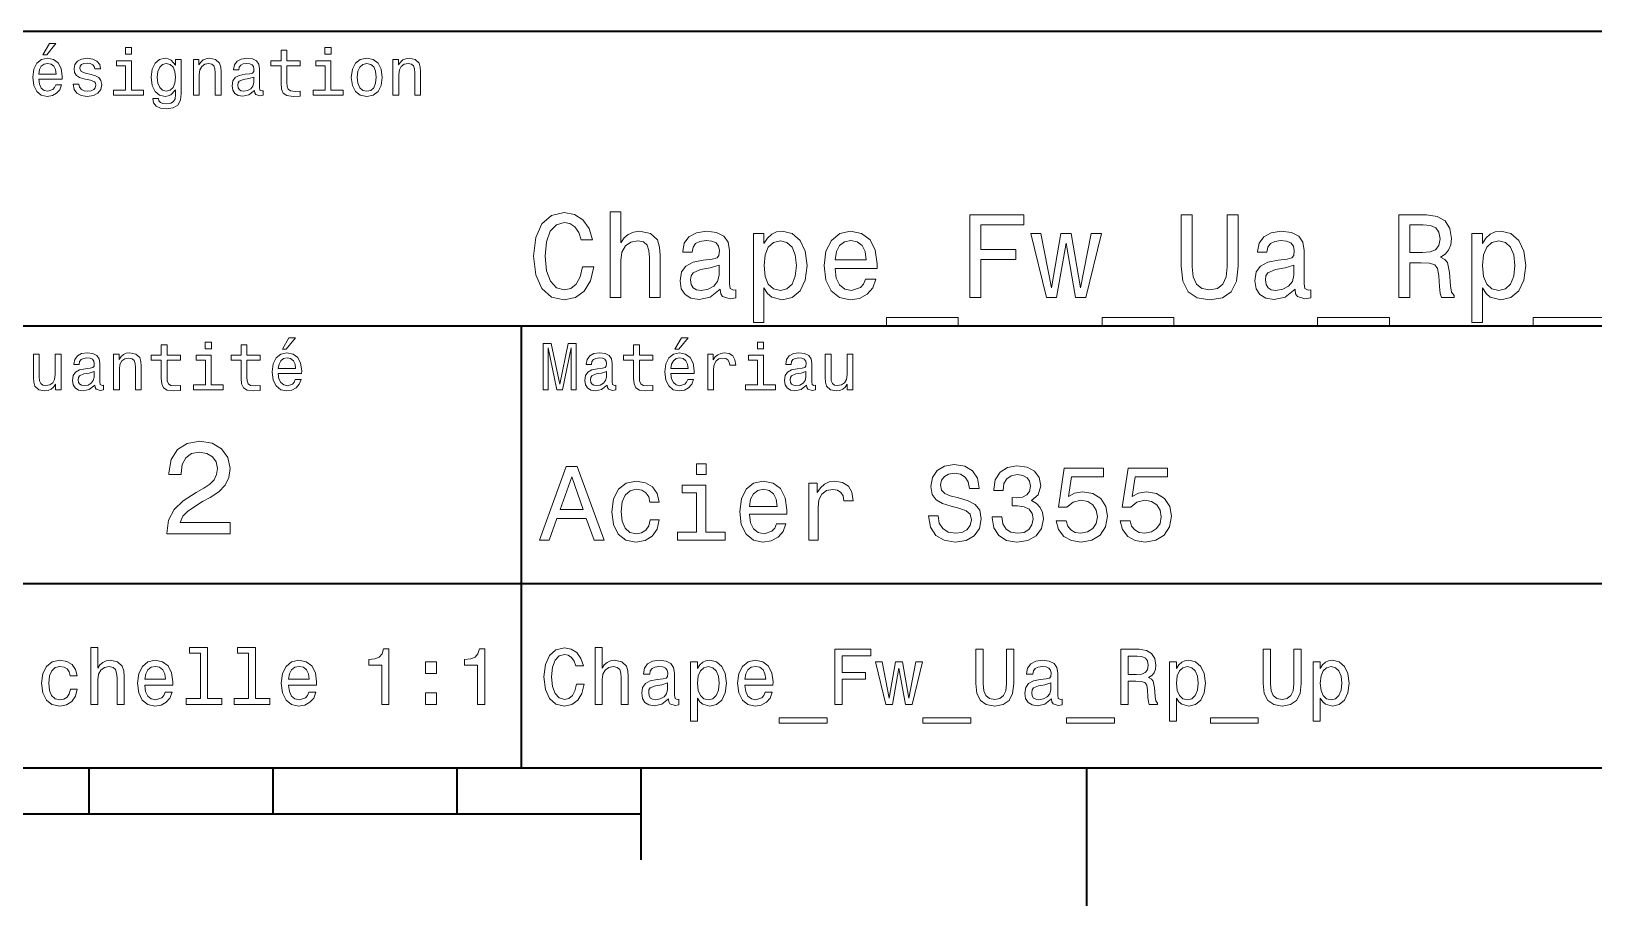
# Model space of a CAD drawing. Extents: x 0 to 297, y 0 to 210.
# Drawn here: x 165.4 to 250.3, y 2.5 to 50 of the extents above; entities that cross this region are included whole.
import ezdxf

# ---------------------------------------------------------------- set-up
doc = ezdxf.new("R2010")
doc.units = 0

msp = doc.modelspace()

# ---------------------------------------------------------------- linework, layer by layer
at = {"color": 7, "lineweight": 35}
for p, q in [((162, 50), (287, 50)), ((162, 34), (287, 34)), ((162, 20), (287, 20)), ((10, 10), (287, 10)), ((97, 10), (287, 10)), ((98.5, 7.5), (198.5, 7.5))]:
    msp.add_line(p, q, dxfattribs=at)
at = {"color": 7, "lineweight": 35, "ltscale": 0.35}
msp.add_line((192, 20), (192, 34), dxfattribs=at)
at = {"color": 7, "lineweight": 35, "ltscale": 0.25}
msp.add_line((192, 10), (192, 20), dxfattribs=at)
at = {"color": 7, "lineweight": 35, "ltscale": 0.0625}
for p, q in [((168.5, 10), (168.5, 7.5)), ((178.5, 10), (178.5, 7.5)), ((188.5, 10), (188.5, 7.5))]:
    msp.add_line(p, q, dxfattribs=at)
at = {"color": 7, "lineweight": 35, "ltscale": 0.125}
msp.add_line((198.5, 10), (198.5, 5), dxfattribs=at)
at = {"color": 7, "lineweight": 35, "ltscale": 0.1875}
msp.add_line((222.699997, 10), (222.699997, 2.5), dxfattribs=at)
at = {"color": 7, "lineweight": 13}
for points in [[(166.004318, 48.728386), (166.216858, 48.728386), (166.717575, 49.340778), (166.364548, 49.340778)], [(165.784576, 47.406338), (167.052597, 47.406338), (167.056198, 47.554035), (166.998566, 47.9683), (166.840057, 48.278099), (166.587891, 48.465416), (166.252884, 48.533859), (165.925079, 48.461815), (165.672913, 48.260086), (165.510803, 47.932278), (165.453171, 47.5), (165.507202, 47.056915), (165.669312, 46.732708), (165.917862, 46.530979), (166.242081, 46.462536), (166.523056, 46.509365), (166.753601, 46.631844), (166.922913, 46.826366), (167.020172, 47.085735), (166.706772, 47.085735), (166.641937, 46.941643), (166.548264, 46.833572), (166.281708, 46.747116), (166.07637, 46.786743), (165.921463, 46.912823), (165.820602, 47.118156), (165.784576, 47.395531)], [(168.623199, 47.658501), (168.317001, 47.730545), (168.090057, 47.8134), (168.014404, 47.982708), (168.036026, 48.101585), (168.111664, 48.188038), (168.234146, 48.242073), (168.41066, 48.263687), (168.579971, 48.242073), (168.713257, 48.177231), (168.799713, 48.079971), (168.835739, 47.950287), (169.145538, 47.950287), (169.145538, 47.957493), (169.091492, 48.191643), (168.943802, 48.375359), (168.713257, 48.490635), (168.41066, 48.533859), (168.104462, 48.490635), (167.881119, 48.371758), (167.740631, 48.195244), (167.697403, 47.971901), (167.729828, 47.755764), (167.830688, 47.604465), (167.996399, 47.496399), (168.237747, 47.42075), (168.590775, 47.334293), (168.806915, 47.244236), (168.864548, 47.172188), (168.886169, 47.064121), (168.853745, 46.930836), (168.767288, 46.829971), (168.626801, 46.765129), (168.439484, 46.743515), (168.241348, 46.765129), (168.09726, 46.840778), (168, 46.963257), (167.960373, 47.132565), (167.654175, 47.132565), (167.704605, 46.844379), (167.85231, 46.635445), (168.086456, 46.509365), (168.41066, 46.462536), (168.749283, 46.509365), (168.997833, 46.635445), (169.149139, 46.837173), (169.203171, 47.100143), (169.163544, 47.327087), (169.05188, 47.481987), (168.868149, 47.582851)], [(170.8134, 46.79755), (170.8134, 48.400574), (169.999283, 48.400574), (169.999283, 48.130402), (170.496399, 48.130402), (170.496399, 46.79755), (169.847977, 46.79755), (169.847977, 46.530979), (171.469025, 46.530979), (171.469025, 46.79755)], [(170.824203, 49.117435), (170.489197, 49.117435), (170.489197, 48.757202), (170.824203, 48.757202)], [(173.518738, 46.617435), (173.518738, 48.465416), (173.216141, 48.465416), (173.216141, 48.152016), (172.967575, 48.4366), (172.816284, 48.508644), (172.646973, 48.533859), (172.340775, 48.461815), (172.103027, 48.260086), (171.94812, 47.935879), (171.894089, 47.5), (171.94812, 47.060516), (172.103027, 46.736309), (172.340775, 46.530979), (172.646973, 46.462536), (172.819885, 46.487751), (172.963974, 46.552593), (173.216141, 46.826366), (173.216141, 46.552593), (173.187317, 46.336456), (173.108063, 46.181557), (172.956772, 46.091499), (172.729828, 46.059078), (172.531708, 46.080692), (172.391205, 46.134727), (172.30835, 46.228386), (172.283142, 46.354465), (171.976944, 46.354465), (171.976944, 46.340057), (172.023773, 46.109509), (172.167862, 45.9366), (172.398407, 45.824928), (172.711823, 45.785301), (173.086456, 45.839336), (173.335022, 45.990635), (173.47551, 46.253601)], [(174.181549, 46.530979), (174.498566, 46.530979), (174.498566, 47.647694), (174.530975, 47.903458), (174.635452, 48.090778), (174.797546, 48.206051), (175.013687, 48.249279), (175.1866, 48.213257), (175.294662, 48.115993), (175.348709, 47.953888), (175.366714, 47.737751), (175.366714, 46.530979), (175.683716, 46.530979), (175.683716, 47.802593), (175.669312, 48.058357), (175.604462, 48.270893), (175.391937, 48.465416), (175.060516, 48.533859), (174.876801, 48.508644), (174.721909, 48.440201), (174.588623, 48.324928), (174.484146, 48.170029), (174.484146, 48.465416), (174.181549, 48.465416)], [(177.499283, 46.783142), (177.499283, 46.772335), (177.517288, 46.649857), (177.57132, 46.5634), (177.798264, 46.494957), (177.974777, 46.523773), (177.974777, 46.76873), (177.899139, 46.757923), (177.798264, 46.804756), (177.780258, 46.948845), (177.780258, 47.950287), (177.73703, 48.206051), (177.610947, 48.386166), (177.391205, 48.494236), (177.081406, 48.533859), (176.778824, 48.490635), (176.555481, 48.368156), (176.414978, 48.177231), (176.368149, 47.925072), (176.368149, 47.903458), (176.65274, 47.903458), (176.677948, 48.054756), (176.757202, 48.162823), (176.886887, 48.227665), (177.070602, 48.25288), (177.247116, 48.234871), (177.373199, 48.180836), (177.448853, 48.087173), (177.47406, 47.957493), (177.459656, 47.806194), (177.402023, 47.730545), (177.257919, 47.694523), (176.987747, 47.665707), (176.677948, 47.600864), (176.458206, 47.485592), (176.328537, 47.305473), (176.28891, 47.038906), (176.324921, 46.801151), (176.4366, 46.624638), (176.616714, 46.512966), (176.86528, 46.473343), (177.200287, 46.548992)], [(178.943802, 48.130402), (178.943802, 47.161381), (178.965424, 46.84798), (179.066284, 46.631844), (179.268005, 46.505764), (179.610229, 46.462536), (179.984863, 46.480545), (179.984863, 46.754322), (179.71109, 46.732708), (179.46254, 46.761528), (179.329254, 46.851585), (179.271606, 47.00288), (179.260803, 47.215416), (179.260803, 48.130402), (179.984863, 48.130402), (179.984863, 48.400574), (179.260803, 48.400574), (179.260803, 48.966137), (178.943802, 48.966137), (178.943802, 48.400574), (178.396255, 48.400574), (178.396255, 48.130402)], [(181.656342, 46.79755), (181.656342, 48.400574), (180.842224, 48.400574), (180.842224, 48.130402), (181.33934, 48.130402), (181.33934, 46.79755), (180.690918, 46.79755), (180.690918, 46.530979), (182.311966, 46.530979), (182.311966, 46.79755)], [(181.667145, 49.117435), (181.332138, 49.117435), (181.332138, 48.757202), (181.667145, 48.757202)], [(182.762253, 47.496399), (182.819885, 47.056915), (182.985596, 46.732708), (183.248566, 46.530979), (183.601593, 46.462536), (183.951004, 46.530979), (184.213974, 46.729107), (184.379684, 47.053314), (184.440918, 47.496399), (184.379684, 47.935879), (184.213974, 48.263687), (183.951004, 48.461815), (183.601593, 48.533859), (183.248566, 48.461815), (182.985596, 48.260086), (182.819885, 47.935879)], [(185.024506, 46.530979), (185.341492, 46.530979), (185.341492, 47.647694), (185.373917, 47.903458), (185.478394, 48.090778), (185.640488, 48.206051), (185.856628, 48.249279), (186.029541, 48.213257), (186.137604, 48.115993), (186.19165, 47.953888), (186.209656, 47.737751), (186.209656, 46.530979), (186.526657, 46.530979), (186.526657, 47.802593), (186.512253, 48.058357), (186.447403, 48.270893), (186.234879, 48.465416), (185.903458, 48.533859), (185.719742, 48.508644), (185.56485, 48.440201), (185.431564, 48.324928), (185.327087, 48.170029), (185.327087, 48.465416), (185.024506, 48.465416)], [(165.784576, 47.672909), (165.824203, 47.921471), (165.921463, 48.105186), (166.069168, 48.216858), (166.263687, 48.256485), (166.454605, 48.216858), (166.60231, 48.105186), (166.692368, 47.921471), (166.724777, 47.672909)], [(172.221909, 47.5), (172.254318, 47.820606), (172.351593, 48.058357), (172.502884, 48.198845), (172.704605, 48.249279), (172.917145, 48.198845), (173.075653, 48.058357), (173.172913, 47.820606), (173.208939, 47.5), (173.172913, 47.172188), (173.075653, 46.938038), (172.917145, 46.793949), (172.704605, 46.747116), (172.502884, 46.793949), (172.351593, 46.938038), (172.254318, 47.175793)], [(183.086456, 47.5), (183.118881, 47.824207), (183.219742, 48.058357), (183.381851, 48.20245), (183.601593, 48.25288), (183.817719, 48.20245), (183.979828, 48.061958), (184.080688, 47.824207), (184.116714, 47.5), (184.080688, 47.172188), (183.979828, 46.934437), (183.817719, 46.790344), (183.601593, 46.743515), (183.381851, 46.790344), (183.219742, 46.934437), (183.118881, 47.172188)], [(177.463257, 47.208214), (177.420029, 47.020893), (177.304749, 46.876801), (177.131851, 46.783142), (176.919312, 46.750721), (176.782425, 46.76873), (176.68515, 46.826366), (176.623917, 46.927231), (176.605911, 47.067722), (176.620316, 47.193802), (176.677948, 47.283859), (176.908508, 47.384727), (177.200287, 47.427952), (177.463257, 47.514408)], [(195.322769, 37.203171), (195.193085, 36.658501), (194.979111, 36.269451), (194.680832, 36.029537), (194.330688, 35.951729), (193.909225, 36.068443), (193.578522, 36.418587), (193.358063, 36.989193), (193.286743, 37.780258), (193.358063, 38.564842), (193.572037, 39.14193), (193.90274, 39.492073), (194.330688, 39.615273), (194.641922, 39.55043), (194.907776, 39.368874), (195.115265, 39.077087), (195.257919, 38.675072), (195.873917, 38.675072), (195.679398, 39.291065), (195.342209, 39.757923), (194.881836, 40.049709), (194.330688, 40.153458), (193.643372, 39.991352), (193.118149, 39.537464), (192.780975, 38.791786), (192.664261, 37.780258), (192.780975, 36.76873), (193.118149, 36.023052), (193.643372, 35.562679), (194.330688, 35.407059), (194.933716, 35.530258), (195.420029, 35.873917), (195.763687, 36.438038), (195.945236, 37.203171)], [(196.833572, 35.530258), (197.404175, 35.530258), (197.404175, 37.540344), (197.46254, 38.000721), (197.650574, 38.337894), (197.942368, 38.545387), (198.331406, 38.623199), (198.642654, 38.558357), (198.837173, 38.383286), (198.934433, 38.091499), (198.966858, 37.70245), (198.966858, 35.530258), (199.53746, 35.530258), (199.53746, 37.819164), (199.51152, 38.279537), (199.394806, 38.662102), (199.012238, 39.012245), (198.41571, 39.135445), (198.091492, 39.090057), (197.812683, 38.966858), (197.579254, 38.772331), (197.404175, 38.506485), (197.404175, 40.185879), (196.833572, 40.185879)], [(216.363831, 35.530258), (216.966858, 35.530258), (216.966858, 37.598701), (218.860229, 37.598701), (218.860229, 38.136887), (216.966858, 38.136887), (216.966858, 39.485588), (219.294662, 39.485588), (219.294662, 40.030258), (216.363831, 40.030258)], [(227.853745, 37.242073), (227.944519, 36.431557), (228.229828, 35.854465), (228.709656, 35.523773), (229.403458, 35.407059), (230.090775, 35.523773), (230.570602, 35.854465), (230.855896, 36.425072), (230.953171, 37.242073), (230.953171, 40.030258), (230.350143, 40.030258), (230.350143, 37.209652), (230.291779, 36.658501), (230.116714, 36.262966), (229.818436, 36.029537), (229.403458, 35.951729), (228.975494, 36.029537), (228.677231, 36.262966), (228.502167, 36.652016), (228.450287, 37.209652), (228.450287, 40.030258), (227.853745, 40.030258)], [(239.667862, 35.530258), (240.270889, 35.530258), (240.270889, 37.430115), (240.886887, 37.430115), (241.340775, 37.41066), (241.626068, 37.319885), (241.781693, 37.105907), (241.846527, 36.723343), (241.878952, 36.139767), (241.917862, 35.757202), (241.995667, 35.530258), (242.676514, 35.530258), (242.676514, 35.653458), (242.527374, 35.835014), (242.475494, 36.172188), (242.430115, 36.898415), (242.319885, 37.4366), (242.170746, 37.605186), (241.937317, 37.728386), (242.196686, 37.890488), (242.378235, 38.117435), (242.494949, 38.402737), (242.533859, 38.746395), (242.443085, 39.291065), (242.183716, 39.699566), (241.755753, 39.945965), (241.17218, 40.030258), (239.667862, 40.030258)], [(202.805481, 35.98415), (202.805481, 35.964695), (202.837891, 35.744236), (202.93515, 35.588615), (203.343658, 35.465416), (203.661377, 35.517288), (203.661377, 35.958214), (203.525208, 35.938759), (203.343658, 36.023052), (203.311234, 36.282421), (203.311234, 38.085014), (203.233429, 38.545387), (203.006485, 38.869595), (202.610947, 39.064121), (202.053314, 39.135445), (201.508636, 39.057636), (201.106628, 38.837173), (200.853745, 38.493515), (200.769455, 38.039623), (200.769455, 38.000721), (201.281693, 38.000721), (201.327087, 38.273052), (201.469742, 38.467579), (201.703171, 38.584293), (202.033859, 38.629681), (202.351578, 38.59726), (202.578522, 38.5), (202.714691, 38.331409), (202.760086, 38.09798), (202.734146, 37.825645), (202.630402, 37.68948), (202.371033, 37.624638), (201.88472, 37.572765), (201.327087, 37.456051), (200.931549, 37.248558), (200.69812, 36.924351), (200.626801, 36.444523), (200.691635, 36.016571), (200.892654, 35.698845), (201.216858, 35.497837), (201.664261, 35.426514), (202.267288, 35.562679)], [(205.178665, 38.474064), (205.178665, 39.012245), (204.608063, 39.012245), (204.608063, 34.181557), (205.178665, 34.181557), (205.178665, 36.061958), (205.379684, 35.757202), (205.606628, 35.556194), (206.177231, 35.407059), (206.721893, 35.530258), (207.149857, 35.899857), (207.428665, 36.483429), (207.532425, 37.274494), (207.428665, 38.059078), (207.149857, 38.642651), (206.721893, 39.005764), (206.177231, 39.135445), (205.865997, 39.096542), (205.600143, 38.973343), (205.373199, 38.76585)], [(209.043228, 37.105907), (211.325653, 37.105907), (211.332123, 37.371758), (211.228378, 38.117435), (210.943085, 38.675072), (210.489197, 39.012245), (209.886169, 39.135445), (209.296112, 39.005764), (208.842224, 38.642651), (208.55043, 38.052593), (208.446686, 37.274494), (208.543945, 36.476944), (208.835739, 35.893372), (209.283142, 35.530258), (209.866714, 35.407059), (210.372482, 35.491352), (210.78746, 35.711815), (211.092224, 36.061958), (211.267288, 36.528816), (210.703171, 36.528816), (210.586456, 36.269451), (210.417862, 36.074928), (209.938034, 35.919308), (209.568436, 35.990631), (209.289627, 36.217579), (209.108063, 36.587173), (209.043228, 37.086452)], [(234.033142, 35.98415), (234.033142, 35.964695), (234.065552, 35.744236), (234.162811, 35.588615), (234.57132, 35.465416), (234.889038, 35.517288), (234.889038, 35.958214), (234.752869, 35.938759), (234.57132, 36.023052), (234.538895, 36.282421), (234.538895, 38.085014), (234.46109, 38.545387), (234.234146, 38.869595), (233.838608, 39.064121), (233.280975, 39.135445), (232.736298, 39.057636), (232.33429, 38.837173), (232.081406, 38.493515), (231.997116, 38.039623), (231.997116, 38.000721), (232.509369, 38.000721), (232.554749, 38.273052), (232.697403, 38.467579), (232.930832, 38.584293), (233.26152, 38.629681), (233.579254, 38.59726), (233.806183, 38.5), (233.942352, 38.331409), (233.987747, 38.09798), (233.961807, 37.825645), (233.858063, 37.68948), (233.598694, 37.624638), (233.112396, 37.572765), (232.554749, 37.456051), (232.15921, 37.248558), (231.925781, 36.924351), (231.854462, 36.444523), (231.919312, 36.016571), (232.120316, 35.698845), (232.444519, 35.497837), (232.891922, 35.426514), (233.494949, 35.562679)], [(241.003601, 39.479107), (241.399124, 39.440201), (241.677948, 39.317001), (241.853027, 39.090057), (241.911377, 38.733429), (241.846527, 38.357346), (241.671463, 38.130402), (241.373199, 38.013687), (240.964691, 37.981266), (240.270889, 37.981266), (240.270889, 39.479107)], [(244.213257, 38.474064), (244.213257, 39.012245), (243.642639, 39.012245), (243.642639, 34.181557), (244.213257, 34.181557), (244.213257, 36.061958), (244.414261, 35.757202), (244.641205, 35.556194), (245.211807, 35.407059), (245.75647, 35.530258), (246.184433, 35.899857), (246.463257, 36.483429), (246.567001, 37.274494), (246.463257, 38.059078), (246.184433, 38.642651), (245.75647, 39.005764), (245.211807, 39.135445), (244.900574, 39.096542), (244.63472, 38.973343), (244.407776, 38.76585)], [(206.079971, 35.919308), (205.697403, 36.003601), (205.418579, 36.262966), (205.243515, 36.684437), (205.18515, 37.274494), (205.243515, 37.858067), (205.418579, 38.279537), (205.697403, 38.532421), (206.079971, 38.623199), (206.430115, 38.532421), (206.708923, 38.273052), (206.884003, 37.851585), (206.948853, 37.274494), (206.884003, 36.690922), (206.708923, 36.262966), (206.430115, 36.003601)], [(209.043228, 37.585735), (209.114548, 38.033138), (209.289627, 38.363831), (209.555481, 38.564842), (209.905609, 38.636166), (210.249283, 38.564842), (210.515121, 38.363831), (210.677231, 38.033138), (210.735596, 37.585735)], [(221.077805, 35.530258), (221.596542, 38.48703), (222.115265, 35.530258), (222.659943, 35.530258), (223.515854, 39.012245), (222.964691, 39.012245), (222.387604, 36.055473), (221.875351, 39.012245), (221.311234, 39.012245), (220.798981, 36.055473), (220.221893, 39.012245), (219.677231, 39.012245), (220.533142, 35.530258)], [(245.114548, 35.919308), (244.731979, 36.003601), (244.453156, 36.262966), (244.278091, 36.684437), (244.219727, 37.274494), (244.278091, 37.858067), (244.453156, 38.279537), (244.731979, 38.532421), (245.114548, 38.623199), (245.464691, 38.532421), (245.743515, 38.273052), (245.918579, 37.851585), (245.983429, 37.274494), (245.918579, 36.690922), (245.743515, 36.262966), (245.464691, 36.003601)], [(202.740631, 36.749279), (202.662827, 36.412102), (202.455322, 36.152737), (202.144089, 35.98415), (201.76152, 35.925793), (201.515121, 35.958214), (201.340057, 36.061958), (201.229828, 36.243515), (201.197403, 36.496395), (201.223343, 36.723343), (201.327087, 36.885445), (201.742065, 37.067001), (202.267288, 37.14481), (202.740631, 37.30043)], [(233.968292, 36.749279), (233.890488, 36.412102), (233.682983, 36.152737), (233.37175, 35.98415), (232.989197, 35.925793), (232.742798, 35.958214), (232.567719, 36.061958), (232.457489, 36.243515), (232.425064, 36.496395), (232.451004, 36.723343), (232.554749, 36.885445), (232.969727, 37.067001), (233.494949, 37.14481), (233.968292, 37.30043)], [(211.837891, 34.453888), (211.837891, 34), (215.741348, 34), (215.741348, 34.453888)], [(223.548264, 34.453888), (223.548264, 34), (227.451721, 34), (227.451721, 34.453888)], [(235.258636, 34.453888), (235.258636, 34), (239.162094, 34), (239.162094, 34.453888)], [(246.969009, 34.453888), (246.969009, 34), (250.872467, 34), (250.872467, 34.453888)], [(175.161377, 33.117435), (174.82637, 33.117435), (174.82637, 32.757202), (175.161377, 32.757202)], [(179.015854, 32.728386), (179.228394, 32.728386), (179.729111, 33.340778), (179.376083, 33.340778)], [(200.341492, 32.728386), (200.554031, 32.728386), (201.054749, 33.340778), (200.701736, 33.340778)], [(205.161377, 33.117435), (204.82637, 33.117435), (204.82637, 32.757202), (205.161377, 32.757202)], [(166.998566, 32.465416), (166.681549, 32.465416), (166.681549, 31.348703), (166.645538, 31.089336), (166.541061, 30.902016), (166.378967, 30.786743), (166.166428, 30.750719), (165.997116, 30.779539), (165.889053, 30.865993), (165.827805, 31.013687), (165.8134, 31.222622), (165.8134, 32.465416), (165.496399, 32.465416), (165.496399, 31.193804), (165.507202, 30.93804), (165.575653, 30.725504), (165.784576, 30.530979), (166.119598, 30.462536), (166.299713, 30.487751), (166.454605, 30.552593), (166.587891, 30.664265), (166.695969, 30.826368), (166.695969, 30.530979), (166.998566, 30.530979)], [(168.824921, 30.78314), (168.824921, 30.772333), (168.842941, 30.649855), (168.896973, 30.5634), (169.123917, 30.494957), (169.30043, 30.523775), (169.30043, 30.768732), (169.224777, 30.757925), (169.123917, 30.804754), (169.105911, 30.948847), (169.105911, 31.950287), (169.062683, 32.206051), (168.9366, 32.386166), (168.716858, 32.494236), (168.407059, 32.533859), (168.104462, 32.490635), (167.881119, 32.368156), (167.740631, 32.177231), (167.693802, 31.925072), (167.693802, 31.903458), (167.978394, 31.903458), (168.003601, 32.054756), (168.082855, 32.162823), (168.21254, 32.227665), (168.396255, 32.25288), (168.572769, 32.234871), (168.698853, 32.180836), (168.77449, 32.087173), (168.799713, 31.957493), (168.785309, 31.806194), (168.727661, 31.730547), (168.583572, 31.694523), (168.3134, 31.665705), (168.003601, 31.600864), (167.783859, 31.48559), (167.654175, 31.305475), (167.614548, 31.038904), (167.650574, 30.801151), (167.762253, 30.62464), (167.942368, 30.512968), (168.190918, 30.473343), (168.52594, 30.54899)], [(169.844376, 30.530979), (170.161377, 30.530979), (170.161377, 31.647694), (170.193802, 31.903458), (170.298279, 32.090778), (170.460373, 32.206051), (170.676514, 32.249279), (170.849426, 32.213257), (170.957489, 32.115993), (171.011536, 31.95389), (171.029541, 31.737751), (171.029541, 30.530979), (171.346542, 30.530979), (171.346542, 31.802593), (171.332138, 32.058357), (171.267288, 32.270893), (171.054749, 32.465416), (170.723343, 32.533859), (170.539627, 32.508644), (170.38472, 32.440201), (170.251434, 32.324928), (170.146973, 32.170029), (170.146973, 32.465416), (169.844376, 32.465416)], [(172.438034, 32.130402), (172.438034, 31.161383), (172.459656, 30.847982), (172.560516, 30.631844), (172.762253, 30.505762), (173.104462, 30.462536), (173.479111, 30.480547), (173.479111, 30.754322), (173.205338, 30.732708), (172.956772, 30.761526), (172.823486, 30.851583), (172.765854, 31.002882), (172.755035, 31.215418), (172.755035, 32.130402), (173.479111, 32.130402), (173.479111, 32.400574), (172.755035, 32.400574), (172.755035, 32.966137), (172.438034, 32.966137), (172.438034, 32.400574), (171.890488, 32.400574), (171.890488, 32.130402)], [(175.150574, 30.79755), (175.150574, 32.400574), (174.336456, 32.400574), (174.336456, 32.130402), (174.833572, 32.130402), (174.833572, 30.79755), (174.185165, 30.79755), (174.185165, 30.530979), (175.806198, 30.530979), (175.806198, 30.79755)], [(176.775223, 32.130402), (176.775223, 31.161383), (176.796829, 30.847982), (176.89769, 30.631844), (177.099426, 30.505762), (177.44165, 30.462536), (177.816284, 30.480547), (177.816284, 30.754322), (177.542511, 30.732708), (177.293945, 30.761526), (177.16066, 30.851583), (177.103027, 31.002882), (177.092224, 31.215418), (177.092224, 32.130402), (177.816284, 32.130402), (177.816284, 32.400574), (177.092224, 32.400574), (177.092224, 32.966137), (176.775223, 32.966137), (176.775223, 32.400574), (176.227661, 32.400574), (176.227661, 32.130402)], [(178.796112, 31.40634), (180.064117, 31.40634), (180.067719, 31.554033), (180.010086, 31.9683), (179.851593, 32.278099), (179.599426, 32.465416), (179.264404, 32.533859), (178.9366, 32.461815), (178.684433, 32.260086), (178.522339, 31.932276), (178.464691, 31.5), (178.518738, 31.056915), (178.680832, 30.732708), (178.929398, 30.530979), (179.253601, 30.462536), (179.534576, 30.509365), (179.765137, 30.631844), (179.934433, 30.826368), (180.031708, 31.085733), (179.718292, 31.085733), (179.653458, 30.941643), (179.559799, 30.833572), (179.293228, 30.747118), (179.087891, 30.786743), (178.932999, 30.912823), (178.832138, 31.118155), (178.796112, 31.395533)], [(193.183716, 30.530979), (193.46109, 30.530979), (193.46109, 32.80043), (193.929398, 30.530979), (194.239197, 30.530979), (194.703888, 32.80043), (194.703888, 30.530979), (194.984863, 30.530979), (194.984863, 33.030979), (194.545395, 33.030979), (194.08429, 30.826368), (193.626801, 33.030979), (193.183716, 33.030979)], [(196.656342, 30.78314), (196.656342, 30.772333), (196.674347, 30.649855), (196.728394, 30.5634), (196.955338, 30.494957), (197.131851, 30.523775), (197.131851, 30.768732), (197.056198, 30.757925), (196.955338, 30.804754), (196.937317, 30.948847), (196.937317, 31.950287), (196.894089, 32.206051), (196.768005, 32.386166), (196.548264, 32.494236), (196.23848, 32.533859), (195.935883, 32.490635), (195.71254, 32.368156), (195.572052, 32.177231), (195.525223, 31.925072), (195.525223, 31.903458), (195.809799, 31.903458), (195.835022, 32.054756), (195.914261, 32.162823), (196.043945, 32.227665), (196.227661, 32.25288), (196.404175, 32.234871), (196.530258, 32.180836), (196.605911, 32.087173), (196.631119, 31.957493), (196.616714, 31.806194), (196.559082, 31.730547), (196.414978, 31.694523), (196.144806, 31.665705), (195.835022, 31.600864), (195.61528, 31.48559), (195.485596, 31.305475), (195.445969, 31.038904), (195.481995, 30.801151), (195.593658, 30.62464), (195.773773, 30.512968), (196.022339, 30.473343), (196.357346, 30.54899)], [(198.100861, 32.130402), (198.100861, 31.161383), (198.122482, 30.847982), (198.223343, 30.631844), (198.425079, 30.505762), (198.767288, 30.462536), (199.141937, 30.480547), (199.141937, 30.754322), (198.868149, 30.732708), (198.619598, 30.761526), (198.486313, 30.851583), (198.42868, 31.002882), (198.417862, 31.215418), (198.417862, 32.130402), (199.141937, 32.130402), (199.141937, 32.400574), (198.417862, 32.400574), (198.417862, 32.966137), (198.100861, 32.966137), (198.100861, 32.400574), (197.553314, 32.400574), (197.553314, 32.130402)], [(200.121765, 31.40634), (201.389771, 31.40634), (201.393372, 31.554033), (201.335739, 31.9683), (201.177231, 32.278099), (200.925079, 32.465416), (200.590057, 32.533859), (200.262253, 32.461815), (200.010086, 32.260086), (199.847977, 31.932276), (199.790344, 31.5), (199.844376, 31.056915), (200.006485, 30.732708), (200.255051, 30.530979), (200.579254, 30.462536), (200.860229, 30.509365), (201.090775, 30.631844), (201.260086, 30.826368), (201.357346, 31.085733), (201.043945, 31.085733), (200.979111, 30.941643), (200.885452, 30.833572), (200.618881, 30.747118), (200.413544, 30.786743), (200.258652, 30.912823), (200.157776, 31.118155), (200.121765, 31.395533)], [(202.131851, 30.530979), (202.448853, 30.530979), (202.448853, 31.636887), (202.481262, 31.903458), (202.578537, 32.094379), (202.73703, 32.209652), (202.94957, 32.249279), (203.108063, 32.224064), (203.226944, 32.152016), (203.298996, 32.029537), (203.324203, 31.863832), (203.644806, 31.863832), (203.601593, 32.155621), (203.482712, 32.364552), (203.284576, 32.490635), (203.014404, 32.533859), (202.830688, 32.505043), (202.672195, 32.432995), (202.531708, 32.310516), (202.420029, 32.144814), (202.420029, 32.465416), (202.131851, 32.465416)], [(205.150574, 30.79755), (205.150574, 32.400574), (204.336456, 32.400574), (204.336456, 32.130402), (204.833572, 32.130402), (204.833572, 30.79755), (204.185165, 30.79755), (204.185165, 30.530979), (205.806198, 30.530979), (205.806198, 30.79755)], [(207.499283, 30.78314), (207.499283, 30.772333), (207.517288, 30.649855), (207.57132, 30.5634), (207.798264, 30.494957), (207.974777, 30.523775), (207.974777, 30.768732), (207.899139, 30.757925), (207.798264, 30.804754), (207.780258, 30.948847), (207.780258, 31.950287), (207.73703, 32.206051), (207.610947, 32.386166), (207.391205, 32.494236), (207.081406, 32.533859), (206.778824, 32.490635), (206.555481, 32.368156), (206.414978, 32.177231), (206.368149, 31.925072), (206.368149, 31.903458), (206.65274, 31.903458), (206.677948, 32.054756), (206.757202, 32.162823), (206.886887, 32.227665), (207.070602, 32.25288), (207.247116, 32.234871), (207.373199, 32.180836), (207.448853, 32.087173), (207.47406, 31.957493), (207.459656, 31.806194), (207.402023, 31.730547), (207.257919, 31.694523), (206.987747, 31.665705), (206.677948, 31.600864), (206.458206, 31.48559), (206.328537, 31.305475), (206.28891, 31.038904), (206.324921, 30.801151), (206.4366, 30.62464), (206.616714, 30.512968), (206.86528, 30.473343), (207.200287, 30.54899)], [(210.010086, 32.465416), (209.693085, 32.465416), (209.693085, 31.348703), (209.657059, 31.089336), (209.552597, 30.902016), (209.390488, 30.786743), (209.177948, 30.750719), (209.008636, 30.779539), (208.900574, 30.865993), (208.83934, 31.013687), (208.824921, 31.222622), (208.824921, 32.465416), (208.507919, 32.465416), (208.507919, 31.193804), (208.518738, 30.93804), (208.587173, 30.725504), (208.796112, 30.530979), (209.131119, 30.462536), (209.311234, 30.487751), (209.466141, 30.552593), (209.599426, 30.664265), (209.707489, 30.826368), (209.707489, 30.530979), (210.010086, 30.530979)], [(168.78891, 31.208212), (168.745682, 31.020893), (168.630402, 30.876801), (168.457489, 30.78314), (168.244965, 30.750719), (168.108063, 30.768732), (168.010803, 30.826368), (167.94957, 30.927233), (167.931549, 31.067722), (167.945969, 31.193804), (168.003601, 31.283861), (168.234146, 31.384726), (168.52594, 31.427954), (168.78891, 31.514408)], [(178.796112, 31.672911), (178.835739, 31.921469), (178.932999, 32.105186), (179.080688, 32.216858), (179.275208, 32.256485), (179.466141, 32.216858), (179.613831, 32.105186), (179.703888, 31.921469), (179.736313, 31.672911)], [(196.620316, 31.208212), (196.577087, 31.020893), (196.461823, 30.876801), (196.28891, 30.78314), (196.07637, 30.750719), (195.939484, 30.768732), (195.842224, 30.826368), (195.780975, 30.927233), (195.76297, 31.067722), (195.777374, 31.193804), (195.835022, 31.283861), (196.065567, 31.384726), (196.357346, 31.427954), (196.620316, 31.514408)], [(200.121765, 31.672911), (200.161377, 31.921469), (200.258652, 32.105186), (200.406342, 32.216858), (200.600861, 32.256485), (200.791794, 32.216858), (200.939484, 32.105186), (201.029541, 31.921469), (201.061966, 31.672911)], [(207.463257, 31.208212), (207.420029, 31.020893), (207.304749, 30.876801), (207.131851, 30.78314), (206.919312, 30.750719), (206.782425, 30.768732), (206.68515, 30.826368), (206.623917, 30.927233), (206.605911, 31.067722), (206.620316, 31.193804), (206.677948, 31.283861), (206.908508, 31.384726), (207.200287, 31.427954), (207.463257, 31.514408)], [(172.742065, 22.700289), (176.178665, 22.700289), (176.178665, 23.319885), (173.462524, 23.319885), (173.613831, 23.658503), (173.873199, 23.939482), (174.672897, 24.45101), (175.097977, 24.667147), (175.573486, 24.976946), (175.912094, 25.337177), (176.106628, 25.762249), (176.178665, 26.244957), (176.056183, 26.850143), (175.717575, 27.325649), (175.198837, 27.628242), (174.528809, 27.736313), (173.837173, 27.613834), (173.311234, 27.275217), (172.97261, 26.734871), (172.857346, 26.021614), (172.857346, 25.92075), (173.512955, 25.92075), (173.512955, 25.978386), (173.577805, 26.4683), (173.772324, 26.828531), (174.082123, 27.059078), (174.492783, 27.138329), (174.91066, 27.066282), (175.220459, 26.886168), (175.42218, 26.605188), (175.494232, 26.252163), (175.443802, 25.92075), (175.306915, 25.639771), (175.076355, 25.394814), (174.759354, 25.178675), (174.33429, 24.948128), (173.628235, 24.501442), (173.131119, 24.025938), (172.835724, 23.449568), (172.742065, 22.721903)], [(192.982712, 22.360231), (193.51297, 22.360231), (193.933716, 23.536024), (195.530258, 23.536024), (195.951004, 22.360231), (196.492798, 22.360231), (195.028824, 26.365995), (194.440918, 26.365995)], [(202.048996, 26.49856), (201.51297, 26.49856), (201.51297, 25.922192), (202.048996, 25.922192)], [(214.642654, 23.680117), (214.118149, 23.680117), (214.233429, 23.069164), (214.521606, 22.619596), (214.965424, 22.348703), (215.564835, 22.250721), (216.158508, 22.342941), (216.60231, 22.596542), (216.88472, 22.994238), (216.988464, 23.518732), (216.902023, 23.991356), (216.659943, 24.296831), (216.268005, 24.49856), (215.743515, 24.648417), (215.293945, 24.757925), (215, 24.884727), (214.832855, 25.069164), (214.780975, 25.357349), (214.832855, 25.616714), (214.982712, 25.812681), (215.213257, 25.945246), (215.530258, 25.991356), (215.853027, 25.933718), (216.106628, 25.778099), (216.273773, 25.518732), (216.354462, 25.167149), (216.878967, 25.167149), (216.878967, 25.178675), (216.786743, 25.720463), (216.515854, 26.12392), (216.08934, 26.377522), (215.51297, 26.463978), (214.994232, 26.377522), (214.590775, 26.135448), (214.331406, 25.760807), (214.239197, 25.276657), (214.314117, 24.844381), (214.533142, 24.550434), (214.878967, 24.354467), (215.351593, 24.204613), (215.818451, 24.072046), (216.170029, 23.945246), (216.383286, 23.760807), (216.458206, 23.461096), (216.389053, 23.155621), (216.210373, 22.925074), (215.939484, 22.780981), (215.587891, 22.734871), (215.195969, 22.798271), (214.896255, 22.98271), (214.706055, 23.282421)], [(217.570602, 23.616716), (217.570602, 23.57637), (217.662827, 23.023056), (217.933716, 22.60807), (218.360229, 22.342941), (218.925079, 22.244957), (219.52449, 22.342941), (219.97406, 22.596542), (220.262253, 23), (220.365997, 23.518732), (220.319885, 23.858791), (220.193085, 24.135448), (219.985596, 24.348703), (219.708939, 24.504324), (220.083572, 24.815563), (220.216141, 25.311239), (220.129684, 25.760807), (219.881836, 26.100864), (219.478378, 26.314121), (218.925079, 26.38905), (218.406342, 26.296831), (218.008636, 26.043228), (217.749283, 25.639771), (217.662827, 25.103746), (217.662827, 25.063402), (218.175797, 25.063402), (218.221893, 25.432278), (218.371765, 25.697407), (218.613831, 25.858791), (218.953888, 25.916428), (219.253601, 25.870317), (219.472626, 25.749281), (219.605194, 25.553314), (219.657059, 25.288185), (219.605194, 25.005764), (219.466858, 24.815563), (219.224777, 24.700289), (218.896255, 24.665707), (218.671463, 24.671471), (218.671463, 24.216139), (218.953888, 24.227667), (219.317001, 24.175793), (219.587891, 24.037464), (219.749283, 23.812681), (219.806915, 23.518732), (219.743515, 23.184439), (219.57637, 22.9366), (219.311234, 22.780981), (218.959656, 22.729107), (218.596542, 22.786745), (218.331406, 22.959656), (218.164261, 23.236313), (218.100861, 23.616716)], [(194.118149, 24.025938), (194.734863, 25.789627), (195.351578, 24.025938)], [(198.982712, 24.429396), (199.484146, 24.429396), (199.380402, 24.890491), (199.132568, 25.253603), (198.746399, 25.478386), (198.244949, 25.564842), (197.69165, 25.449568), (197.270889, 25.126802), (197.005768, 24.602306), (196.913544, 23.899136), (197, 23.201731), (197.259369, 22.682999), (197.668594, 22.360231), (198.227661, 22.250721), (198.723343, 22.337177), (199.109512, 22.579252), (199.374634, 22.959656), (199.489914, 23.46686), (199.005768, 23.46686), (198.919312, 23.144093), (198.757919, 22.902018), (198.527374, 22.752163), (198.244949, 22.706053), (197.893372, 22.780981), (197.639771, 23.011528), (197.484146, 23.386168), (197.432281, 23.916428), (197.484146, 24.43516), (197.645538, 24.809799), (197.904892, 25.040346), (198.244949, 25.121038), (198.544662, 25.069164), (198.769455, 24.9366), (198.919312, 24.717581)], [(204.394806, 23.760807), (206.42363, 23.760807), (206.429398, 23.99712), (206.337173, 24.659943), (206.083572, 25.155621), (205.680115, 25.455332), (205.144089, 25.564842), (204.619598, 25.449568), (204.216141, 25.126802), (203.956772, 24.602306), (203.864548, 23.910664), (203.951004, 23.201731), (204.210373, 22.682999), (204.608063, 22.360231), (205.126801, 22.250721), (205.57637, 22.325649), (205.945251, 22.521614), (206.216141, 22.832853), (206.371765, 23.247839), (205.870316, 23.247839), (205.766571, 23.017292), (205.616714, 22.844381), (205.190201, 22.706053), (204.861664, 22.769453), (204.613831, 22.971182), (204.452454, 23.299713), (204.394806, 23.743517)], [(207.610947, 22.360231), (208.118149, 22.360231), (208.118149, 24.129684), (208.170029, 24.556196), (208.325653, 24.861671), (208.579254, 25.04611), (208.919312, 25.10951), (209.172913, 25.069164), (209.363113, 24.953892), (209.478394, 24.757925), (209.518738, 24.492796), (210.031708, 24.492796), (209.96254, 24.959656), (209.772339, 25.293949), (209.455338, 25.495678), (209.023056, 25.564842), (208.729111, 25.518732), (208.47551, 25.40346), (208.250717, 25.207493), (208.072052, 24.942364), (208.072052, 25.455332), (207.610947, 25.455332)], [(221.0634, 23.40346), (221.190201, 22.930836), (221.472626, 22.56196), (221.887604, 22.331413), (222.417862, 22.244957), (223, 22.348703), (223.455322, 22.631124), (223.743515, 23.080692), (223.853027, 23.657061), (223.755035, 24.193085), (223.478378, 24.613834), (223.046112, 24.884727), (222.48703, 24.98271), (222.054749, 24.913546), (221.720459, 24.723343), (221.881836, 25.801153), (223.634003, 25.801153), (223.634003, 26.273777), (221.495682, 26.273777), (221.17868, 24.152739), (221.639771, 24.152739), (221.97406, 24.423632), (222.400574, 24.521614), (222.769455, 24.458214), (223.051865, 24.273777), (223.230545, 23.991356), (223.293945, 23.628242), (223.230545, 23.265131), (223.046112, 22.98271), (222.763687, 22.804035), (222.400574, 22.740635), (222.095093, 22.780981), (221.858795, 22.913546), (221.685883, 23.121038), (221.599426, 23.40346)], [(224.533142, 23.40346), (224.659943, 22.930836), (224.942352, 22.56196), (225.357346, 22.331413), (225.887604, 22.244957), (226.469742, 22.348703), (226.925064, 22.631124), (227.213257, 23.080692), (227.322769, 23.657061), (227.224777, 24.193085), (226.94812, 24.613834), (226.515839, 24.884727), (225.956772, 24.98271), (225.52449, 24.913546), (225.190201, 24.723343), (225.351578, 25.801153), (227.103745, 25.801153), (227.103745, 26.273777), (224.965424, 26.273777), (224.648407, 24.152739), (225.109512, 24.152739), (225.443802, 24.423632), (225.870316, 24.521614), (226.239197, 24.458214), (226.521606, 24.273777), (226.700287, 23.991356), (226.763687, 23.628242), (226.700287, 23.265131), (226.515839, 22.98271), (226.233429, 22.804035), (225.870316, 22.740635), (225.564835, 22.780981), (225.328522, 22.913546), (225.155609, 23.121038), (225.069153, 23.40346)], [(202.031708, 22.786745), (202.031708, 25.351585), (200.729111, 25.351585), (200.729111, 24.91931), (201.52449, 24.91931), (201.52449, 22.786745), (200.48703, 22.786745), (200.48703, 22.360231), (203.080688, 22.360231), (203.080688, 22.786745)], [(204.394806, 24.187321), (204.458206, 24.585014), (204.613831, 24.878963), (204.850143, 25.057638), (205.161377, 25.121038), (205.466858, 25.057638), (205.703171, 24.878963), (205.84726, 24.585014), (205.899139, 24.187321)], [(168.610947, 13.428675), (168.991348, 13.428675), (168.991348, 14.768732), (169.030258, 15.075649), (169.155624, 15.300432), (169.350143, 15.438761), (169.609512, 15.490635), (169.817001, 15.447407), (169.946686, 15.330692), (170.011536, 15.136168), (170.033142, 14.876801), (170.033142, 13.428675), (170.413544, 13.428675), (170.413544, 14.954612), (170.396255, 15.261528), (170.318451, 15.516571), (170.0634, 15.75), (169.66571, 15.832133), (169.44957, 15.801874), (169.263687, 15.719741), (169.108063, 15.590058), (168.991348, 15.412825), (168.991348, 16.532421), (168.610947, 16.532421)], [(174.572052, 16.212536), (174.572052, 13.748559), (173.789627, 13.748559), (173.789627, 13.428675), (175.730545, 13.428675), (175.730545, 13.748559), (174.952454, 13.748559), (174.952454, 16.532421), (173.97551, 16.532421), (173.97551, 16.212536)], [(177.174347, 16.212536), (177.174347, 13.748559), (176.391937, 13.748559), (176.391937, 13.428675), (178.332855, 13.428675), (178.332855, 13.748559), (177.554749, 13.748559), (177.554749, 16.532421), (176.577805, 16.532421), (176.577805, 16.212536)], [(184.416412, 13.428675), (184.809784, 13.428675), (184.809784, 16.450289), (184.515839, 16.450289), (184.438034, 16.1866), (184.28241, 16.009367), (184.044662, 15.905621), (183.716125, 15.871038), (183.716125, 15.564121), (184.416412, 15.564121)], [(189.621033, 13.428675), (190.014404, 13.428675), (190.014404, 16.450289), (189.720459, 16.450289), (189.642639, 16.1866), (189.48703, 16.009367), (189.249268, 15.905621), (188.920746, 15.871038), (188.920746, 15.564121), (189.621033, 15.564121)], [(195.001434, 14.543948), (194.914978, 14.180836), (194.772339, 13.92147), (194.573486, 13.761528), (194.340057, 13.709655), (194.059082, 13.787464), (193.838623, 14.020894), (193.691635, 14.401298), (193.644089, 14.928675), (193.691635, 15.45173), (193.83429, 15.836456), (194.054749, 16.069885), (194.340057, 16.152018), (194.547546, 16.108789), (194.724777, 15.987753), (194.863113, 15.793228), (194.958206, 15.525217), (195.368881, 15.525217), (195.239197, 15.93588), (195.014404, 16.247118), (194.707489, 16.441643), (194.340057, 16.510807), (193.881851, 16.402739), (193.531708, 16.100145), (193.306915, 15.603026), (193.229111, 14.928675), (193.306915, 14.254323), (193.531708, 13.757205), (193.881851, 13.450289), (194.340057, 13.346542), (194.742081, 13.428675), (195.066284, 13.657782), (195.295395, 14.033862), (195.416428, 14.543948)], [(196.008652, 13.428675), (196.389053, 13.428675), (196.389053, 14.768732), (196.427948, 15.075649), (196.553314, 15.300432), (196.747833, 15.438761), (197.007202, 15.490635), (197.214691, 15.447407), (197.344376, 15.330692), (197.409225, 15.136168), (197.430832, 14.876801), (197.430832, 13.428675), (197.811234, 13.428675), (197.811234, 14.954612), (197.793945, 15.261528), (197.716141, 15.516571), (197.46109, 15.75), (197.0634, 15.832133), (196.84726, 15.801874), (196.661377, 15.719741), (196.505768, 15.590058), (196.389053, 15.412825), (196.389053, 16.532421), (196.008652, 16.532421)], [(209.028824, 13.428675), (209.430832, 13.428675), (209.430832, 14.807637), (210.693085, 14.807637), (210.693085, 15.166427), (209.430832, 15.166427), (209.430832, 16.065563), (210.982712, 16.065563), (210.982712, 16.428675), (209.028824, 16.428675)], [(216.688766, 14.569885), (216.749283, 14.029539), (216.939484, 13.644813), (217.259369, 13.424352), (217.721909, 13.346542), (218.180115, 13.424352), (218.5, 13.644813), (218.690201, 14.025216), (218.755051, 14.569885), (218.755051, 16.428675), (218.353027, 16.428675), (218.353027, 14.548271), (218.314117, 14.180836), (218.197403, 13.917148), (217.998566, 13.761528), (217.721909, 13.709655), (217.4366, 13.761528), (217.237762, 13.917148), (217.121033, 14.176514), (217.086456, 14.548271), (217.086456, 16.428675), (216.688766, 16.428675)], [(224.56485, 13.428675), (224.966858, 13.428675), (224.966858, 14.695246), (225.377533, 14.695246), (225.680115, 14.682277), (225.870331, 14.621758), (225.97406, 14.479107), (226.017303, 14.224064), (226.03891, 13.835014), (226.06485, 13.579971), (226.116714, 13.428675), (226.570618, 13.428675), (226.570618, 13.510807), (226.471191, 13.631845), (226.4366, 13.856628), (226.406342, 14.340778), (226.332855, 14.699568), (226.233429, 14.81196), (226.07782, 14.894093), (226.250732, 15.002162), (226.371765, 15.153459), (226.44957, 15.34366), (226.47551, 15.572767), (226.414993, 15.93588), (226.242081, 16.208214), (225.956772, 16.372478), (225.567734, 16.428675), (224.56485, 16.428675)], [(232.302597, 14.569885), (232.363113, 14.029539), (232.553314, 13.644813), (232.873199, 13.424352), (233.335739, 13.346542), (233.793945, 13.424352), (234.113831, 13.644813), (234.304047, 14.025216), (234.368881, 14.569885), (234.368881, 16.428675), (233.966858, 16.428675), (233.966858, 14.548271), (233.927963, 14.180836), (233.811249, 13.917148), (233.612396, 13.761528), (233.335739, 13.709655), (233.050446, 13.761528), (232.851593, 13.917148), (232.734879, 14.176514), (232.700287, 14.548271), (232.700287, 16.428675), (232.302597, 16.428675)], [(167.48703, 14.980548), (167.863113, 14.980548), (167.785309, 15.326369), (167.599426, 15.598703), (167.309799, 15.767292), (166.933716, 15.832133), (166.518738, 15.745678), (166.203171, 15.503603), (166.004318, 15.110231), (165.935165, 14.582853), (166, 14.059798), (166.194519, 13.67075), (166.501434, 13.428675), (166.920746, 13.346542), (167.292511, 13.411384), (167.582138, 13.592939), (167.780975, 13.878242), (167.867432, 14.258646), (167.504318, 14.258646), (167.439484, 14.016571), (167.318451, 13.835014), (167.145538, 13.722623), (166.933716, 13.688041), (166.670029, 13.744237), (166.479828, 13.917148), (166.363113, 14.198127), (166.324203, 14.595821), (166.363113, 14.984871), (166.484146, 15.26585), (166.67868, 15.438761), (166.933716, 15.49928), (167.158508, 15.460375), (167.327087, 15.360951), (167.439484, 15.196686)], [(171.546112, 14.479107), (173.067719, 14.479107), (173.072052, 14.656341), (173.002884, 15.153459), (172.812683, 15.525217), (172.510086, 15.75), (172.108063, 15.832133), (171.714691, 15.745678), (171.412109, 15.503603), (171.217575, 15.110231), (171.148422, 14.591499), (171.213257, 14.059798), (171.407776, 13.67075), (171.706055, 13.428675), (172.095108, 13.346542), (172.432281, 13.402739), (172.708939, 13.549712), (172.912109, 13.783141), (173.028824, 14.09438), (172.65274, 14.09438), (172.574936, 13.92147), (172.46254, 13.791787), (172.142654, 13.688041), (171.896255, 13.735591), (171.710373, 13.886888), (171.58934, 14.133286), (171.546112, 14.466139)], [(171.546112, 14.798992), (171.593658, 15.097262), (171.710373, 15.317724), (171.887604, 15.45173), (172.121033, 15.49928), (172.350143, 15.45173), (172.527374, 15.317724), (172.635452, 15.097262), (172.674347, 14.798992)], [(179.353027, 14.479107), (180.874634, 14.479107), (180.878967, 14.656341), (180.809799, 15.153459), (180.619598, 15.525217), (180.317001, 15.75), (179.914978, 15.832133), (179.521606, 15.745678), (179.219025, 15.503603), (179.02449, 15.110231), (178.955338, 14.591499), (179.020172, 14.059798), (179.214691, 13.67075), (179.51297, 13.428675), (179.902023, 13.346542), (180.239197, 13.402739), (180.515854, 13.549712), (180.719025, 13.783141), (180.835739, 14.09438), (180.459656, 14.09438), (180.381851, 13.92147), (180.269455, 13.791787), (179.94957, 13.688041), (179.703171, 13.735591), (179.517288, 13.886888), (179.396255, 14.133286), (179.353027, 14.466139)], [(179.353027, 14.798992), (179.400574, 15.097262), (179.517288, 15.317724), (179.694519, 15.45173), (179.927948, 15.49928), (180.157059, 15.45173), (180.33429, 15.317724), (180.442368, 15.097262), (180.481262, 14.798992)], [(186.798264, 15.105908), (187.394806, 15.105908), (187.394806, 15.75), (186.798264, 15.75)], [(199.989914, 13.731268), (199.989914, 13.7183), (200.011536, 13.571326), (200.07637, 13.46758), (200.348709, 13.385448), (200.560516, 13.42003), (200.560516, 13.713977), (200.469742, 13.701009), (200.348709, 13.757205), (200.327087, 13.930116), (200.327087, 15.131845), (200.275223, 15.438761), (200.123917, 15.6549), (199.860229, 15.784582), (199.48848, 15.832133), (199.125366, 15.78026), (198.857346, 15.633286), (198.688766, 15.404179), (198.632568, 15.101585), (198.632568, 15.075649), (198.97406, 15.075649), (199.004318, 15.257205), (199.099426, 15.386889), (199.255051, 15.464698), (199.47551, 15.494957), (199.687317, 15.473343), (199.838623, 15.408502), (199.929398, 15.29611), (199.959656, 15.140491), (199.942368, 14.958934), (199.873199, 14.868156), (199.700287, 14.824928), (199.376083, 14.790346), (199.004318, 14.712537), (198.740631, 14.574208), (198.585022, 14.358069), (198.53746, 14.038185), (198.580688, 13.752882), (198.714691, 13.541066), (198.930832, 13.407061), (199.229111, 13.35951), (199.631119, 13.450289)], [(201.572052, 15.391211), (201.572052, 15.75), (201.19165, 15.75), (201.19165, 12.529539), (201.572052, 12.529539), (201.572052, 13.783141), (201.706055, 13.579971), (201.857346, 13.445966), (202.237747, 13.346542), (202.600861, 13.428675), (202.886169, 13.675073), (203.072052, 14.064121), (203.141205, 14.591499), (203.072052, 15.114553), (202.886169, 15.503603), (202.600861, 15.745678), (202.237747, 15.832133), (202.030258, 15.806196), (201.853027, 15.724064), (201.701736, 15.585735)], [(202.172913, 13.688041), (201.917862, 13.744237), (201.731995, 13.917148), (201.61528, 14.198127), (201.57637, 14.591499), (201.61528, 14.980548), (201.731995, 15.261528), (201.917862, 15.430116), (202.172913, 15.490635), (202.406342, 15.430116), (202.592224, 15.257205), (202.708939, 14.976225), (202.752167, 14.591499), (202.708939, 14.20245), (202.592224, 13.917148), (202.406342, 13.744237)], [(204.148422, 14.479107), (205.670029, 14.479107), (205.674347, 14.656341), (205.605194, 15.153459), (205.414993, 15.525217), (205.112396, 15.75), (204.710373, 15.832133), (204.317001, 15.745678), (204.014404, 15.503603), (203.819885, 15.110231), (203.750717, 14.591499), (203.815567, 14.059798), (204.010086, 13.67075), (204.308365, 13.428675), (204.697403, 13.346542), (205.034576, 13.402739), (205.311234, 13.549712), (205.514404, 13.783141), (205.631119, 14.09438), (205.255051, 14.09438), (205.177231, 13.92147), (205.06485, 13.791787), (204.744965, 13.688041), (204.498566, 13.735591), (204.312683, 13.886888), (204.19165, 14.133286), (204.148422, 14.466139)], [(204.148422, 14.798992), (204.195969, 15.097262), (204.312683, 15.317724), (204.489914, 15.45173), (204.723343, 15.49928), (204.952454, 15.45173), (205.129684, 15.317724), (205.237747, 15.097262), (205.276657, 14.798992)], [(212.171478, 13.428675), (212.517288, 15.399857), (212.863113, 13.428675), (213.226227, 13.428675), (213.796829, 15.75), (213.429398, 15.75), (213.044678, 13.778819), (212.703171, 15.75), (212.327087, 15.75), (211.985596, 13.778819), (211.600861, 15.75), (211.237747, 15.75), (211.80835, 13.428675)], [(220.808365, 13.731268), (220.808365, 13.7183), (220.829971, 13.571326), (220.894821, 13.46758), (221.167145, 13.385448), (221.378967, 13.42003), (221.378967, 13.713977), (221.288193, 13.701009), (221.167145, 13.757205), (221.145538, 13.930116), (221.145538, 15.131845), (221.093658, 15.438761), (220.942368, 15.6549), (220.67868, 15.784582), (220.306915, 15.832133), (219.943802, 15.78026), (219.675797, 15.633286), (219.507202, 15.404179), (219.451019, 15.101585), (219.451019, 15.075649), (219.792511, 15.075649), (219.822769, 15.257205), (219.917877, 15.386889), (220.073486, 15.464698), (220.293945, 15.494957), (220.505768, 15.473343), (220.657059, 15.408502), (220.747849, 15.29611), (220.778107, 15.140491), (220.760803, 14.958934), (220.69165, 14.868156), (220.518738, 14.824928), (220.194534, 14.790346), (219.822769, 14.712537), (219.559082, 14.574208), (219.403458, 14.358069), (219.355911, 14.038185), (219.399139, 13.752882), (219.533142, 13.541066), (219.749283, 13.407061), (220.047546, 13.35951), (220.44957, 13.450289)], [(225.455338, 16.061239), (225.719025, 16.035303), (225.904907, 15.953171), (226.021622, 15.801874), (226.060516, 15.564121), (226.017303, 15.313401), (225.900574, 15.162104), (225.701736, 15.084294), (225.429398, 15.06268), (224.966858, 15.06268), (224.966858, 16.061239)], [(227.595108, 15.391211), (227.595108, 15.75), (227.214706, 15.75), (227.214706, 12.529539), (227.595108, 12.529539), (227.595108, 13.783141), (227.729111, 13.579971), (227.880402, 13.445966), (228.260803, 13.346542), (228.623932, 13.428675), (228.909225, 13.675073), (229.095108, 14.064121), (229.164276, 14.591499), (229.095108, 15.114553), (228.909225, 15.503603), (228.623932, 15.745678), (228.260803, 15.832133), (228.053314, 15.806196), (227.876083, 15.724064), (227.724792, 15.585735)], [(228.195969, 13.688041), (227.940918, 13.744237), (227.755051, 13.917148), (227.638336, 14.198127), (227.599426, 14.591499), (227.638336, 14.980548), (227.755051, 15.261528), (227.940918, 15.430116), (228.195969, 15.490635), (228.429398, 15.430116), (228.61528, 15.257205), (228.731995, 14.976225), (228.775223, 14.591499), (228.731995, 14.20245), (228.61528, 13.917148), (228.429398, 13.744237)], [(235.402023, 15.391211), (235.402023, 15.75), (235.021622, 15.75), (235.021622, 12.529539), (235.402023, 12.529539), (235.402023, 13.783141), (235.536026, 13.579971), (235.687332, 13.445966), (236.067734, 13.346542), (236.430847, 13.428675), (236.716141, 13.675073), (236.902023, 14.064121), (236.971191, 14.591499), (236.902023, 15.114553), (236.716141, 15.503603), (236.430847, 15.745678), (236.067734, 15.832133), (235.860229, 15.806196), (235.682999, 15.724064), (235.531708, 15.585735)], [(236.002884, 13.688041), (235.747849, 13.744237), (235.561966, 13.917148), (235.445251, 14.198127), (235.406342, 14.591499), (235.445251, 14.980548), (235.561966, 15.261528), (235.747849, 15.430116), (236.002884, 15.490635), (236.236313, 15.430116), (236.422195, 15.257205), (236.53891, 14.976225), (236.582138, 14.591499), (236.53891, 14.20245), (236.422195, 13.917148), (236.236313, 13.744237)], [(199.946686, 14.241355), (199.894806, 14.016571), (199.756485, 13.84366), (199.548996, 13.731268), (199.293945, 13.692364), (199.129684, 13.713977), (199.01297, 13.783141), (198.939484, 13.904179), (198.917862, 14.072767), (198.935165, 14.224064), (199.004318, 14.332133), (199.280975, 14.453171), (199.631119, 14.505044), (199.946686, 14.60879)], [(220.765137, 14.241355), (220.713257, 14.016571), (220.574936, 13.84366), (220.367432, 13.731268), (220.112396, 13.692364), (219.948135, 13.713977), (219.831421, 13.783141), (219.757935, 13.904179), (219.736313, 14.072767), (219.753601, 14.224064), (219.822769, 14.332133), (220.099426, 14.453171), (220.44957, 14.505044), (220.765137, 14.60879)], [(186.798264, 13.428675), (187.394806, 13.428675), (187.394806, 14.072767), (186.798264, 14.072767)], [(206.011536, 12.711096), (206.011536, 12.408502), (208.613831, 12.408502), (208.613831, 12.711096)], [(213.818451, 12.711096), (213.818451, 12.408502), (216.420746, 12.408502), (216.420746, 12.711096)], [(221.625366, 12.711096), (221.625366, 12.408502), (224.227676, 12.408502), (224.227676, 12.711096)], [(229.432281, 12.711096), (229.432281, 12.408502), (232.034592, 12.408502), (232.034592, 12.711096)]]:
    msp.add_lwpolyline(points, close=True, dxfattribs=at)

doc.saveas('drawing.dxf')
